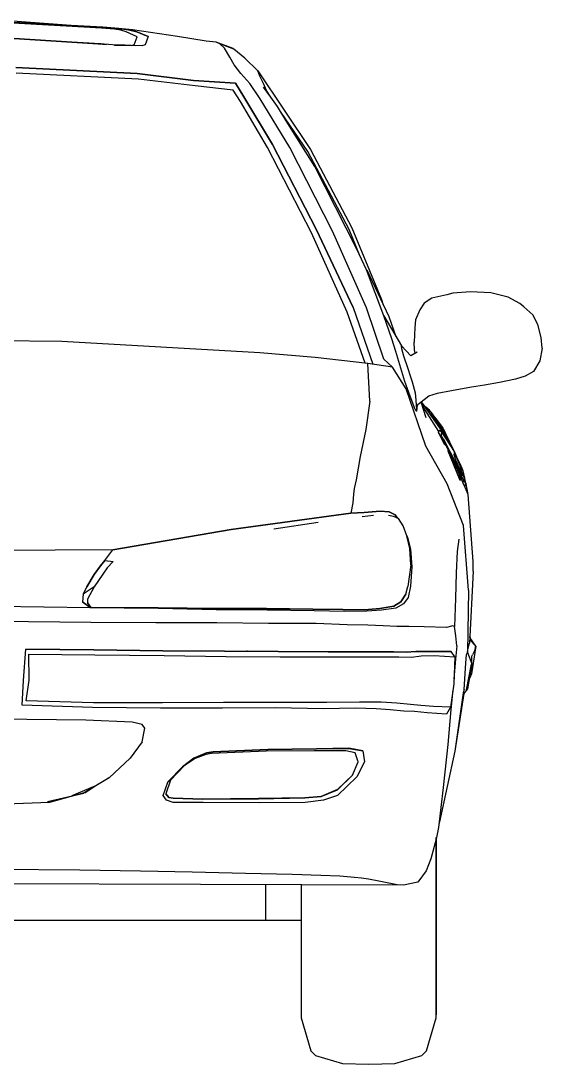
# Model space of a CAD drawing. Header units: centimetres. Extents: x 2875 to 772479, y 1169 to 447767.
# Drawn here: x 3800.3 to 3864.9, y 1299.3 to 1428.8 of the extents above; entities that cross this region are included whole.
import ezdxf

# ---------------------------------------------------------------- set-up
doc = ezdxf.new("R2010")
doc.units = ezdxf.units.CM

# ---------------------------------------------------------------- blocks, each defined once
blk = doc.blocks.new('3-PEUGOT')
at = {"linetype": 'Continuous'}
for p, q in [((-1.6464, 1.4611), (-1.7631, 1.4675)), ((-1.6447, 1.4622), (-1.763, 1.4687)), ((-1.763, 1.4687), (-1.6447, 1.4622)), ((-1.6784, 1.4641), (-1.7619, 1.4701)), ((-1.6302, 1.4599), (-1.6464, 1.4611)), ((-1.6249, 1.4607), (-1.6447, 1.4622)), ((-1.6447, 1.4622), (-1.6249, 1.4607)), ((-1.6222, 1.4586), (-1.6302, 1.4599)), ((-1.6079, 1.4589), (-1.6249, 1.4607)), ((-1.6127, 1.459), (-1.6249, 1.4607)), ((-1.6249, 1.4607), (-1.6127, 1.459)), ((-1.6157, 1.4564), (-1.6222, 1.4586)), ((-1.6156, 1.4594), (-1.616, 1.4595)), ((-1.6021, 1.4505), (-1.6157, 1.4564)), ((-1.6022, 1.4565), (-1.6127, 1.459)), ((-1.6127, 1.459), (-1.6022, 1.4565)), ((-1.5517, 1.4508), (-1.6079, 1.4589)), ((-1.5884, 1.4506), (-1.6022, 1.4565)), ((-1.6022, 1.4565), (-1.5884, 1.4506)), ((-1.5164, 1.4448), (-1.5517, 1.4508)), ((-1.6502, 1.4418), (-1.7611, 1.4485)), ((-1.7611, 1.4485), (-1.6502, 1.4417)), ((-1.6478, 1.4415), (-1.7601, 1.4483)), ((-1.6472, 1.4415), (-1.6502, 1.4418)), ((-1.6502, 1.4417), (-1.6399, 1.4409)), ((-1.6272, 1.4399), (-1.6478, 1.4415)), ((-1.6191, 1.4399), (-1.6303, 1.4401)), ((-1.6299, 1.4401), (-1.6191, 1.4399)), ((-1.6099, 1.4396), (-1.6272, 1.4399)), ((-1.6172, 1.4398), (-1.6191, 1.4399)), ((-1.6191, 1.4399), (-1.6034, 1.4394)), ((-1.596, 1.4392), (-1.6099, 1.4396)), ((-1.6058, 1.4403), (-1.6085, 1.4395)), ((-1.6084, 1.4395), (-1.6058, 1.4402)), ((-1.6058, 1.4402), (-1.6021, 1.4505)), ((-1.6021, 1.4505), (-1.6021, 1.4505)), ((-1.5921, 1.4402), (-1.596, 1.4392)), ((-1.5884, 1.4506), (-1.5921, 1.4402)), ((-1.5038, 1.4439), (-1.5164, 1.4448)), ((-1.4992, 1.4418), (-1.5038, 1.4439)), ((-1.483, 1.436), (-1.5038, 1.4439)), ((-1.4819, 1.4352), (-1.4992, 1.4418)), ((-1.4937, 1.4363), (-1.4992, 1.4418)), ((-1.487, 1.425), (-1.4937, 1.4363)), ((-1.4817, 1.4157), (-1.487, 1.425)), ((-1.4819, 1.4352), (-1.483, 1.436)), ((-1.4684, 1.424), (-1.4819, 1.4352)), ((-1.6021, 1.4049), (-1.7525, 1.4122)), ((-1.7525, 1.4122), (-1.6021, 1.4049)), ((-1.4732, 1.4046), (-1.4817, 1.4157)), ((-1.4522, 1.4081), (-1.4684, 1.424)), ((-1.4666, 1.4223), (-1.4684, 1.424)), ((-1.4663, 1.4219), (-1.4666, 1.4223)), ((-1.6004, 1.3979), (-1.7521, 1.4053)), ((-1.532, 1.3962), (-1.6021, 1.4049)), ((-1.6021, 1.4049), (-1.532, 1.3962)), ((-1.4621, 1.3924), (-1.4732, 1.4046)), ((-1.4497, 1.4015), (-1.4522, 1.4081)), ((-1.4522, 1.4081), (-1.3867, 1.3106)), ((-1.4454, 1.3923), (-1.4497, 1.4015)), ((-1.5299, 1.3894), (-1.6004, 1.3979)), ((-1.4798, 1.3926), (-1.532, 1.3962)), ((-1.532, 1.3962), (-1.4798, 1.3926)), ((-1.4828, 1.3842), (-1.5299, 1.3894)), ((-1.5011, 1.3941), (-1.5011, 1.3941)), ((-1.4922, 1.3934), (-1.4922, 1.3935)), ((-1.4922, 1.3934), (-1.4922, 1.3935)), ((-1.4696, 1.3758), (-1.4798, 1.3926)), ((-1.4798, 1.3926), (-1.4696, 1.3758)), ((-1.4495, 1.3733), (-1.4621, 1.3924)), ((-1.4413, 1.3838), (-1.4454, 1.3923)), ((-1.436, 1.3754), (-1.4453, 1.3877)), ((-1.4739, 1.3701), (-1.4828, 1.3842)), ((-1.4339, 1.3167), (-1.4696, 1.3758)), ((-1.4696, 1.3758), (-1.4339, 1.3167)), ((-1.4495, 1.3733), (-1.4495, 1.3733)), ((-1.4127, 1.3129), (-1.4495, 1.3733)), ((-1.4368, 1.3765), (-1.4413, 1.3838)), ((-1.4279, 1.3639), (-1.436, 1.3754)), ((-1.4403, 1.3129), (-1.4739, 1.3701)), ((-1.4172, 1.3462), (-1.4279, 1.3639)), ((-1.3903, 1.3078), (-1.4232, 1.3562)), ((-1.3815, 1.2894), (-1.4172, 1.3462)), ((-1.3858, 1.207), (-1.4403, 1.3129)), ((-1.3798, 1.2115), (-1.4339, 1.3167)), ((-1.4339, 1.3167), (-1.3798, 1.2115)), ((-1.3595, 1.2091), (-1.4127, 1.3129)), ((-1.3867, 1.3106), (-1.3354, 1.2134)), ((-1.339, 1.2112), (-1.3903, 1.3078)), ((-1.3297, 1.1875), (-1.3815, 1.2894)), ((-1.3416, 1.1083), (-1.3858, 1.207)), ((-1.3338, 1.1144), (-1.3798, 1.2115)), ((-1.3798, 1.2115), (-1.3338, 1.1144)), ((-1.3176, 1.1137), (-1.3595, 1.2091)), ((-1.3251, 1.1777), (-1.339, 1.2112)), ((-1.3354, 1.2134), (-1.2987, 1.1244)), ((-1.3173, 1.1611), (-1.3297, 1.1875)), ((-1.296, 1.1039), (-1.3173, 1.1611)), ((-1.3172, 1.161), (-1.2898, 1.1033)), ((-1.2176, 1.1302), (-1.2362, 1.1258)), ((-1.2101, 1.1322), (-1.2176, 1.1302)), ((-1.1882, 1.1338), (-1.2101, 1.1322)), ((-1.163, 1.1324), (-1.1882, 1.1338)), ((-1.1418, 1.1271), (-1.163, 1.1324)), ((-1.1271, 1.1194), (-1.1418, 1.1271)), ((-1.3338, 1.1144), (-1.3338, 1.1144)), ((-1.3338, 1.1144), (-1.3097, 1.044)), ((-1.2987, 1.1244), (-1.2967, 1.1178)), ((-1.2457, 1.1198), (-1.2514, 1.1113)), ((-1.2362, 1.1258), (-1.2457, 1.1198)), ((-1.122, 1.1152), (-1.1271, 1.1194)), ((-1.1111, 1.1052), (-1.122, 1.1152)), ((-1.319, 1.0453), (-1.3416, 1.1083)), ((-1.2961, 1.0501), (-1.3176, 1.1137)), ((-1.286, 1.0752), (-1.296, 1.1039)), ((-1.296, 1.1038), (-1.274, 1.0665)), ((-1.2898, 1.1033), (-1.2809, 1.0782)), ((-1.2514, 1.1113), (-1.2566, 1.0991)), ((-1.1048, 1.093), (-1.1111, 1.1052)), ((-1.2575, 1.0895), (-1.2582, 1.0712)), ((-1.2566, 1.0991), (-1.2575, 1.0895)), ((-1.1006, 1.077), (-1.1048, 1.093)), ((-1.6955, 1.0721), (-1.9816, 1.0753)), ((-1.2809, 1.0596), (-1.286, 1.0752)), ((-1.0995, 1.064), (-1.1006, 1.077)), ((-1.4498, 1.058), (-1.6955, 1.0721)), ((-1.2623, 1.0542), (-1.274, 1.0665)), ((-1.274, 1.0664), (-1.274, 1.0665)), ((-1.2734, 1.0631), (-1.274, 1.0665)), ((-1.271, 1.0537), (-1.2734, 1.0631)), ((-1.2734, 1.0631), (-1.2734, 1.0631)), ((-1.2578, 1.0616), (-1.2582, 1.0712)), ((-1.0995, 1.064), (-1.1023, 1.0482)), ((-1.3811, 1.0522), (-1.4498, 1.058)), ((-1.3158, 1.0449), (-1.3811, 1.0522)), ((-1.2853, 1.0403), (-1.2961, 1.0501)), ((-1.2749, 1.039), (-1.2809, 1.0596)), ((-1.266, 1.0392), (-1.271, 1.0537)), ((-1.271, 1.0537), (-1.271, 1.0537)), ((-1.2546, 1.0589), (-1.2623, 1.0542)), ((-1.257, 1.0574), (-1.2578, 1.0616)), ((-1.2853, 1.0403), (-1.3158, 1.0449)), ((-1.3131, 0.9981), (-1.3158, 1.0449)), ((-1.3097, 1.044), (-1.3097, 1.044)), ((-1.2681, 1.0135), (-1.2853, 1.0403)), ((-1.2699, 1.0226), (-1.2749, 1.039)), ((-1.2623, 1.028), (-1.266, 1.0392)), ((-1.266, 1.0392), (-1.266, 1.0392)), ((-1.1023, 1.0482), (-1.1101, 1.035)), ((-1.2603, 1.0214), (-1.2623, 1.028)), ((-1.2623, 1.028), (-1.2623, 1.028)), ((-1.1327, 1.0253), (-1.1524, 1.021)), ((-1.1206, 1.0292), (-1.1327, 1.0253)), ((-1.1101, 1.035), (-1.1206, 1.0292)), ((-1.2631, 1.0042), (-1.2699, 1.0226)), ((-1.2681, 1.0135), (-1.2681, 1.0135)), ((-1.2438, 0.942), (-1.2681, 1.0135)), ((-1.2568, 1.008), (-1.2603, 1.0214)), ((-1.2603, 1.0214), (-1.2603, 1.0214)), ((-1.212, 1.011), (-1.2298, 1.0077)), ((-1.187, 1.0155), (-1.212, 1.011)), ((-1.1711, 1.0178), (-1.187, 1.0155)), ((-1.1524, 1.021), (-1.1711, 1.0178)), ((-1.3131, 0.9981), (-1.3182, 0.963)), ((-1.2575, 0.9889), (-1.2631, 1.0042)), ((-1.2561, 1.0041), (-1.2568, 1.008)), ((-1.2568, 1.008), (-1.2568, 1.008)), ((-1.2552, 0.9936), (-1.2561, 1.0041)), ((-1.2561, 1.0041), (-1.2561, 1.0041)), ((-1.2401, 1.0044), (-1.2552, 0.9924)), ((-1.2298, 1.0077), (-1.2405, 1.0041)), ((-1.2559, 0.9854), (-1.2575, 0.9889)), ((-1.2549, 0.9854), (-1.2559, 0.9854)), ((-1.2552, 0.9936), (-1.2552, 0.9935)), ((-1.255, 0.9878), (-1.2552, 0.9935)), ((-1.2548, 0.9894), (-1.255, 0.9878)), ((-1.2549, 0.9854), (-1.255, 0.9878)), ((-1.2547, 0.9928), (-1.2548, 0.9894)), ((-1.2433, 0.9773), (-1.2495, 0.9969)), ((-1.2216, 0.958), (-1.2493, 0.9971)), ((-1.2297, 0.9712), (-1.2492, 0.9971)), ((-1.2278, 0.9604), (-1.248, 0.9921)), ((-1.2434, 0.9903), (-1.2452, 0.9918)), ((-1.2417, 0.9889), (-1.2449, 0.9914)), ((-1.2407, 0.9882), (-1.2446, 0.991)), ((-1.2433, 0.9896), (-1.2444, 0.9908)), ((-1.2433, 0.9896), (-1.2443, 0.9907)), ((-1.2423, 0.9884), (-1.2433, 0.9896)), ((-1.2433, 0.9896), (-1.2426, 0.9883)), ((-1.2423, 0.9884), (-1.2433, 0.9896)), ((-1.2407, 0.9858), (-1.2423, 0.9884)), ((-1.2406, 0.9858), (-1.2423, 0.9884)), ((-1.2392, 0.9869), (-1.2407, 0.9882)), ((-1.2387, 0.9831), (-1.2406, 0.9858)), ((-1.2374, 0.9845), (-1.2392, 0.9869)), ((-1.2382, 0.9852), (-1.2392, 0.9869)), ((-1.2368, 0.9839), (-1.2382, 0.9852)), ((-1.2218, 0.9632), (-1.2368, 0.9839)), ((-1.2333, 0.9787), (-1.2368, 0.9839)), ((-1.2278, 0.9703), (-1.2333, 0.9787)), ((-1.2229, 0.9653), (-1.232, 0.9773)), ((-1.3182, 0.963), (-1.3252, 0.9295)), ((-1.3182, 0.963), (-1.3182, 0.963)), ((-1.2216, 0.958), (-1.2297, 0.9712)), ((-1.2277, 0.9607), (-1.2279, 0.959)), ((-1.2279, 0.959), (-1.2279, 0.959)), ((-1.2201, 0.9437), (-1.2279, 0.959)), ((-1.2271, 0.9577), (-1.2279, 0.959)), ((-1.2271, 0.9578), (-1.2279, 0.959)), ((-1.2224, 0.9616), (-1.2278, 0.9703)), ((-1.2273, 0.9617), (-1.2277, 0.9607)), ((-1.227, 0.962), (-1.2273, 0.9617)), ((-1.2236, 0.9588), (-1.227, 0.962)), ((-1.2242, 0.9589), (-1.2245, 0.9579)), ((-1.2236, 0.9588), (-1.2242, 0.9589)), ((-1.2223, 0.9571), (-1.2236, 0.9588)), ((-1.2221, 0.964), (-1.2229, 0.9653)), ((-1.2208, 0.9584), (-1.2224, 0.9616)), ((-1.2218, 0.9632), (-1.2221, 0.964)), ((-1.2206, 0.961), (-1.2218, 0.9632)), ((-1.2188, 0.9575), (-1.2206, 0.961)), ((-1.2261, 0.9558), (-1.2271, 0.9578)), ((-1.2261, 0.9558), (-1.2271, 0.9577)), ((-1.2259, 0.9553), (-1.2261, 0.9558)), ((-1.2236, 0.9511), (-1.2261, 0.9558)), ((-1.2236, 0.9511), (-1.2261, 0.9558)), ((-1.2245, 0.9558), (-1.2245, 0.9579)), ((-1.2244, 0.9548), (-1.2245, 0.9558)), ((-1.2234, 0.9535), (-1.2244, 0.9548)), ((-1.219, 0.9433), (-1.2236, 0.9511)), ((-1.219, 0.9433), (-1.2236, 0.9511)), ((-1.2206, 0.949), (-1.2234, 0.9535)), ((-1.2189, 0.9522), (-1.2223, 0.9571)), ((-1.2191, 0.9525), (-1.2216, 0.958)), ((-1.2131, 0.9439), (-1.2208, 0.9584)), ((-1.2168, 0.9415), (-1.2206, 0.949)), ((-1.2084, 0.9356), (-1.2189, 0.9522)), ((-1.2141, 0.947), (-1.2188, 0.9575)), ((-1.2102, 0.9396), (-1.2141, 0.947)), ((-1.2438, 0.942), (-1.2438, 0.942)), ((-1.2172, 0.8954), (-1.2438, 0.942)), ((-1.219, 0.9433), (-1.2195, 0.9441)), ((-1.212, 0.9294), (-1.219, 0.9433)), ((-1.212, 0.9294), (-1.219, 0.9433)), ((-1.2107, 0.9298), (-1.2168, 0.9415)), ((-1.2167, 0.9386), (-1.2167, 0.9387)), ((-1.216, 0.9359), (-1.2162, 0.9366)), ((-1.2013, 0.8997), (-1.216, 0.9359)), ((-1.2134, 0.9305), (-1.2155, 0.9345)), ((-1.2112, 0.94), (-1.2131, 0.9439)), ((-1.2088, 0.9364), (-1.2102, 0.9396)), ((-1.2094, 0.9379), (-1.2102, 0.9396)), ((-1.2091, 0.9369), (-1.2094, 0.9379)), ((-1.2082, 0.9332), (-1.2086, 0.932)), ((-1.2052, 0.9285), (-1.2084, 0.9356)), ((-1.2063, 0.9293), (-1.2083, 0.9353)), ((-1.2082, 0.9332), (-1.2083, 0.9353)), ((-1.3252, 0.9295), (-1.3303, 0.9005)), ((-1.2144, 0.9324), (-1.2146, 0.9323)), ((-1.2118, 0.929), (-1.212, 0.9294)), ((-1.2014, 0.9059), (-1.212, 0.9294)), ((-1.2014, 0.906), (-1.212, 0.9294)), ((-1.2014, 0.9091), (-1.2107, 0.9298)), ((-1.2085, 0.9314), (-1.2086, 0.932)), ((-1.2014, 0.9091), (-1.2085, 0.9314)), ((-1.2011, 0.9177), (-1.2063, 0.9293)), ((-1.2025, 0.9153), (-1.2059, 0.9232)), ((-1.2043, 0.9263), (-1.2052, 0.9285)), ((-1.2044, 0.9266), (-1.2052, 0.9285)), ((-1.2044, 0.9266), (-1.205, 0.928)), ((-1.2008, 0.9192), (-1.2044, 0.9266)), ((-1.2008, 0.9192), (-1.2044, 0.9266)), ((-1.2011, 0.9197), (-1.2043, 0.9263)), ((-1.198, 0.9116), (-1.2011, 0.9197)), ((-1.1985, 0.9059), (-1.2025, 0.9153)), ((-1.2014, 0.9091), (-1.2014, 0.9092)), ((-1.1976, 0.9011), (-1.2014, 0.9091)), ((-1.199, 0.9093), (-1.2011, 0.9177)), ((-1.1978, 0.9122), (-1.2008, 0.9192)), ((-1.1976, 0.9073), (-1.199, 0.9093)), ((-1.1971, 0.9093), (-1.198, 0.9116)), ((-1.1965, 0.9078), (-1.1978, 0.9122)), ((-1.1971, 0.9093), (-1.1978, 0.9122)), ((-1.1978, 0.9121), (-1.1978, 0.9122)), ((-1.1976, 0.9073), (-1.1978, 0.906)), ((-1.1952, 0.9005), (-1.1976, 0.9073)), ((-1.1953, 0.9028), (-1.1965, 0.9078)), ((-1.3303, 0.9005), (-1.3328, 0.8897)), ((-1.3303, 0.9005), (-1.3303, 0.9005)), ((-1.1971, 0.8437), (-1.2172, 0.8954)), ((-1.2014, 0.9059), (-1.2039, 0.9062)), ((-1.2011, 0.9024), (-1.2026, 0.9061)), ((-1.2005, 0.9036), (-1.2015, 0.906)), ((-1.1976, 0.8963), (-1.2014, 0.906)), ((-1.2011, 0.9024), (-1.2013, 0.8997)), ((-1.1981, 0.9055), (-1.1985, 0.9059)), ((-1.1978, 0.906), (-1.1981, 0.9055)), ((-1.1981, 0.9055), (-1.1981, 0.9055)), ((-1.1981, 0.9055), (-1.1981, 0.9055)), ((-1.1961, 0.8975), (-1.1976, 0.9011)), ((-1.1976, 0.8963), (-1.1976, 0.8963)), ((-1.1961, 0.8934), (-1.1976, 0.8963)), ((-1.1961, 0.8934), (-1.1976, 0.8963)), ((-1.1914, 0.8822), (-1.1964, 0.8939)), ((-1.1958, 0.898), (-1.1961, 0.8975)), ((-1.1961, 0.8975), (-1.1961, 0.8975)), ((-1.1961, 0.8975), (-1.1961, 0.8975)), ((-1.1953, 0.8984), (-1.1958, 0.898)), ((-1.1952, 0.9005), (-1.1953, 0.9028)), ((-1.1946, 0.8956), (-1.1953, 0.9028)), ((-1.1951, 0.8993), (-1.1953, 0.8984)), ((-1.1951, 0.8993), (-1.1952, 0.9005)), ((-1.1946, 0.8956), (-1.1951, 0.8993)), ((-1.1936, 0.8952), (-1.1949, 0.8985)), ((-1.1936, 0.8952), (-1.1949, 0.8981)), ((-1.1946, 0.8956), (-1.1949, 0.894)), ((-1.1949, 0.894), (-1.1949, 0.894)), ((-1.1949, 0.894), (-1.1949, 0.8929)), ((-1.1914, 0.8822), (-1.1936, 0.8952)), ((-1.3337, 0.8825), (-1.3345, 0.8719)), ((-1.3328, 0.8897), (-1.3337, 0.8825)), ((-1.1954, 0.8923), (-1.1961, 0.8934)), ((-1.1954, 0.8923), (-1.1961, 0.8934)), ((-1.1949, 0.8929), (-1.1954, 0.8923)), ((-1.1949, 0.8929), (-1.1954, 0.8923)), ((-1.1949, 0.8929), (-1.1949, 0.8929)), ((-1.1852, 0.7988), (-1.1914, 0.8822)), ((-1.3345, 0.8719), (-1.3367, 0.8591)), ((-1.3367, 0.8591), (-1.4854, 0.8386)), ((-1.4854, 0.8386), (-1.3367, 0.859)), ((-1.3205, 0.8597), (-1.3367, 0.8591)), ((-1.3367, 0.859), (-1.3205, 0.8597)), ((-1.3087, 0.8562), (-1.3229, 0.8546)), ((-1.3003, 0.8616), (-1.3205, 0.8597)), ((-1.3205, 0.8597), (-1.3003, 0.8616)), ((-1.2891, 0.8606), (-1.3003, 0.8616)), ((-1.3003, 0.8616), (-1.2891, 0.8606)), ((-1.2838, 0.8547), (-1.2901, 0.856)), ((-1.2817, 0.8569), (-1.2891, 0.8606)), ((-1.2891, 0.8606), (-1.2817, 0.8569)), ((-1.2789, 0.8529), (-1.2817, 0.8569)), ((-1.2817, 0.8569), (-1.279, 0.8529)), ((-1.3773, 0.8474), (-1.4325, 0.8393)), ((-1.3867, 0.8521), (-1.3867, 0.8522)), ((-1.2779, 0.8524), (-1.2838, 0.8547)), ((-1.2719, 0.8432), (-1.2779, 0.8524)), ((-1.2673, 0.8308), (-1.2719, 0.8432)), ((-1.1909, 0.7633), (-1.1971, 0.8437)), ((-1.4854, 0.8386), (-1.6323, 0.8135)), ((-1.6323, 0.8134), (-1.4854, 0.8386)), ((-1.5054, 0.8351), (-1.5055, 0.8351)), ((-1.2673, 0.8308), (-1.2674, 0.831)), ((-1.2673, 0.8308), (-1.2667, 0.8293)), ((-1.2637, 0.8149), (-1.2673, 0.8308)), ((-1.2667, 0.8293), (-1.2667, 0.8293)), ((-1.2667, 0.8293), (-1.2628, 0.8144)), ((-1.2029, 0.8266), (-1.2048, 0.8113)), ((-1.6323, 0.8135), (-1.806, 0.8123)), ((-1.6323, 0.8134), (-1.806, 0.8123)), ((-1.6421, 0.8), (-1.6323, 0.8134)), ((-1.2624, 0.7947), (-1.2637, 0.8149)), ((-1.2628, 0.8144), (-1.2628, 0.8145)), ((-1.2628, 0.8144), (-1.2611, 0.7925)), ((-1.2048, 0.8113), (-1.2061, 0.7847)), ((-1.639, 0.791), (-1.6555, 0.7677)), ((-1.6475, 0.7935), (-1.6551, 0.783)), ((-1.6551, 0.7829), (-1.6475, 0.7935)), ((-1.6421, 0.8), (-1.6475, 0.7935)), ((-1.6475, 0.7935), (-1.6421, 0.8)), ((-1.6421, 0.8), (-1.6421, 0.8)), ((-1.6421, 0.8), (-1.6317, 0.7989)), ((-1.6317, 0.799), (-1.639, 0.791)), ((-1.2624, 0.7947), (-1.2661, 0.7679)), ((-1.2611, 0.7925), (-1.263, 0.7683)), ((-1.2611, 0.7925), (-1.2611, 0.7925)), ((-1.1849, 0.7868), (-1.1852, 0.7988)), ((-1.6551, 0.783), (-1.6645, 0.7675)), ((-1.6645, 0.7675), (-1.6551, 0.7829)), ((-1.2061, 0.7847), (-1.2071, 0.7529)), ((-1.1849, 0.7868), (-1.1895, 0.6977)), ((-1.6555, 0.7677), (-1.6691, 0.7585)), ((-1.6645, 0.7675), (-1.6691, 0.7586)), ((-1.6691, 0.7585), (-1.6645, 0.7675)), ((-1.6555, 0.7677), (-1.6634, 0.7523)), ((-1.2685, 0.7586), (-1.2661, 0.7678)), ((-1.2661, 0.7678), (-1.2661, 0.7679)), ((-1.2661, 0.7678), (-1.2661, 0.7678)), ((-1.263, 0.7683), (-1.2657, 0.7543)), ((-1.263, 0.7684), (-1.263, 0.7683)), ((-1.6691, 0.7586), (-1.6696, 0.7487)), ((-1.6634, 0.7523), (-1.6636, 0.7475)), ((-1.2748, 0.7487), (-1.2685, 0.7586)), ((-1.2685, 0.7586), (-1.2748, 0.7487)), ((-1.2657, 0.7543), (-1.2713, 0.7464)), ((-1.2657, 0.7543), (-1.2713, 0.7464)), ((-1.2071, 0.7529), (-1.2083, 0.7183)), ((-1.1909, 0.7633), (-1.1922, 0.686)), ((-1.6602, 0.7416), (-1.8093, 0.7433)), ((-1.6602, 0.7416), (-1.6696, 0.7487)), ((-1.6696, 0.7487), (-1.6696, 0.7487)), ((-1.6603, 0.7416), (-1.6696, 0.7486)), ((-1.6636, 0.7475), (-1.6636, 0.7475)), ((-1.6636, 0.7475), (-1.6595, 0.7419)), ((-1.6595, 0.7419), (-1.6636, 0.7475)), ((-1.5757, 0.7406), (-1.6602, 0.7416)), ((-1.5757, 0.7405), (-1.6602, 0.7416)), ((-1.6595, 0.7419), (-1.5758, 0.7413)), ((-1.5758, 0.7413), (-1.6595, 0.7419)), ((-1.5758, 0.7413), (-1.504, 0.7406)), ((-1.504, 0.7406), (-1.5758, 0.7413)), ((-1.5039, 0.7392), (-1.5757, 0.7406)), ((-1.5039, 0.7391), (-1.5757, 0.7405)), ((-1.504, 0.7406), (-1.4413, 0.7403)), ((-1.4413, 0.7404), (-1.504, 0.7406)), ((-1.4407, 0.7384), (-1.5039, 0.7392)), ((-1.4407, 0.7384), (-1.5039, 0.7391)), ((-1.4423, 0.7404), (-1.4423, 0.7403)), ((-1.4423, 0.7403), (-1.4423, 0.7403)), ((-1.384, 0.7399), (-1.4413, 0.7404)), ((-1.4413, 0.7403), (-1.384, 0.7398)), ((-1.3824, 0.7377), (-1.4407, 0.7384)), ((-1.3824, 0.7376), (-1.4407, 0.7384)), ((-1.3466, 0.7392), (-1.384, 0.7399)), ((-1.384, 0.7398), (-1.3466, 0.7392)), ((-1.3466, 0.7392), (-1.3197, 0.7391)), ((-1.3197, 0.7391), (-1.3466, 0.7392)), ((-1.301, 0.7405), (-1.3197, 0.7391)), ((-1.3197, 0.7391), (-1.301, 0.7404)), ((-1.2987, 0.7384), (-1.3171, 0.7373)), ((-1.2987, 0.7384), (-1.3171, 0.7373)), ((-1.2835, 0.7437), (-1.301, 0.7405)), ((-1.301, 0.7404), (-1.2835, 0.7436)), ((-1.2811, 0.741), (-1.2987, 0.7384)), ((-1.2811, 0.741), (-1.2987, 0.7384)), ((-1.2835, 0.7436), (-1.2748, 0.7487)), ((-1.2748, 0.7487), (-1.2835, 0.7437)), ((-1.2713, 0.7464), (-1.2811, 0.741)), ((-1.2713, 0.7464), (-1.2811, 0.741)), ((-1.3441, 0.737), (-1.3824, 0.7377)), ((-1.3441, 0.737), (-1.3824, 0.7376)), ((-1.3171, 0.7373), (-1.3441, 0.737)), ((-1.3171, 0.7373), (-1.3441, 0.737)), ((-1.6594, 0.7233), (-1.8089, 0.7248)), ((-1.5786, 0.723), (-1.6594, 0.7233)), ((-1.5033, 0.7229), (-1.5786, 0.723)), ((-1.5033, 0.7229), (-1.5033, 0.7229)), ((-1.439, 0.7221), (-1.5033, 0.7229)), ((-1.3799, 0.7218), (-1.439, 0.7221)), ((-1.3412, 0.7204), (-1.3799, 0.7218)), ((-1.3159, 0.7199), (-1.3412, 0.7204)), ((-1.2966, 0.7192), (-1.3159, 0.7199)), ((-1.2799, 0.7182), (-1.2966, 0.7192)), ((-1.2647, 0.7183), (-1.2799, 0.7182)), ((-1.2459, 0.7177), (-1.2647, 0.7183)), ((-1.2183, 0.7172), (-1.2459, 0.7177)), ((-1.2103, 0.7191), (-1.2183, 0.7172)), ((-1.2183, 0.7172), (-1.2183, 0.7172)), ((-1.2083, 0.7183), (-1.2103, 0.7191)), ((-1.2065, 0.7066), (-1.2083, 0.7183)), ((-1.2054, 0.6941), (-1.2065, 0.7066)), ((-1.1893, 0.7017), (-1.1817, 0.694)), ((-1.1817, 0.694), (-1.1892, 0.7047)), ((-1.1884, 0.7038), (-1.1891, 0.7057)), ((-1.1884, 0.7038), (-1.1891, 0.7051)), ((-1.1881, 0.7031), (-1.1884, 0.7038)), ((-1.7429, 0.6512), (-1.7402, 0.69)), ((-1.6556, 0.6891), (-1.7402, 0.6901)), ((-1.7402, 0.6901), (-1.7402, 0.69)), ((-1.7402, 0.69), (-1.6556, 0.6891)), ((-1.5702, 0.6879), (-1.6556, 0.6891)), ((-1.6556, 0.6891), (-1.5702, 0.6879)), ((-1.5858, 0.6881), (-1.5868, 0.6881)), ((-1.4936, 0.6878), (-1.5702, 0.6879)), ((-1.5702, 0.6879), (-1.4936, 0.6877)), ((-1.4271, 0.6874), (-1.4936, 0.6878)), ((-1.4936, 0.6877), (-1.4271, 0.6874)), ((-1.4652, 0.6876), (-1.4657, 0.6876)), ((-1.4423, 0.6875), (-1.4423, 0.6875)), ((-1.3648, 0.6868), (-1.4271, 0.6874)), ((-1.4271, 0.6874), (-1.3648, 0.6868)), ((-1.3255, 0.6867), (-1.3648, 0.6868)), ((-1.3648, 0.6868), (-1.3255, 0.6867)), ((-1.3016, 0.6868), (-1.3255, 0.6867)), ((-1.3255, 0.6867), (-1.3016, 0.6867)), ((-1.2837, 0.6868), (-1.3016, 0.6868)), ((-1.3016, 0.6867), (-1.2837, 0.6867)), ((-1.2682, 0.6865), (-1.2837, 0.6868)), ((-1.2837, 0.6867), (-1.2682, 0.6865)), ((-1.2563, 0.6873), (-1.2682, 0.6865)), ((-1.2682, 0.6865), (-1.2563, 0.6872)), ((-1.24, 0.6872), (-1.2563, 0.6873)), ((-1.2563, 0.6872), (-1.24, 0.6871)), ((-1.2124, 0.6874), (-1.24, 0.6872)), ((-1.24, 0.6871), (-1.2124, 0.6874)), ((-1.2124, 0.6873), (-1.2124, 0.6874)), ((-1.208, 0.6806), (-1.2124, 0.6874)), ((-1.2054, 0.6941), (-1.2069, 0.6777)), ((-1.1922, 0.686), (-1.1913, 0.6918)), ((-1.1913, 0.6918), (-1.1914, 0.6918)), ((-1.1913, 0.6918), (-1.1895, 0.6977)), ((-1.1895, 0.6977), (-1.1895, 0.6977)), ((-1.1817, 0.694), (-1.1873, 0.6597)), ((-1.1834, 0.688), (-1.1859, 0.683)), ((-1.1821, 0.6925), (-1.1834, 0.688)), ((-1.1821, 0.6925), (-1.1817, 0.694)), ((-1.7365, 0.6838), (-1.6545, 0.6832)), ((-1.7358, 0.6515), (-1.7365, 0.6838)), ((-1.6545, 0.6832), (-1.5685, 0.6823)), ((-1.5685, 0.6823), (-1.4917, 0.6812)), ((-1.4917, 0.6812), (-1.4247, 0.6804)), ((-1.4247, 0.6804), (-1.362, 0.6805)), ((-1.362, 0.6805), (-1.3221, 0.6804)), ((-1.3221, 0.6804), (-1.2965, 0.6807)), ((-1.2965, 0.6807), (-1.2774, 0.6804)), ((-1.2774, 0.6804), (-1.2614, 0.6802)), ((-1.2614, 0.6802), (-1.2494, 0.6818)), ((-1.2494, 0.6818), (-1.2334, 0.6824)), ((-1.2334, 0.6824), (-1.208, 0.6806)), ((-1.208, 0.6806), (-1.2092, 0.6472)), ((-1.2069, 0.6777), (-1.209, 0.6532)), ((-1.194, 0.6726), (-1.1933, 0.6833)), ((-1.1933, 0.6833), (-1.1922, 0.686)), ((-1.1933, 0.6833), (-1.1933, 0.6833)), ((-1.1922, 0.686), (-1.1922, 0.686)), ((-1.1922, 0.686), (-1.1868, 0.6718)), ((-1.1868, 0.6718), (-1.1866, 0.6815)), ((-1.1866, 0.6815), (-1.1859, 0.683)), ((-1.1963, 0.64), (-1.194, 0.6726)), ((-1.194, 0.6726), (-1.194, 0.6726)), ((-1.1876, 0.6716), (-1.1938, 0.6397)), ((-1.1868, 0.6718), (-1.192, 0.6407)), ((-1.1868, 0.6718), (-1.1876, 0.6716)), ((-1.7447, 0.6205), (-1.7429, 0.6512)), ((-1.7429, 0.6512), (-1.7429, 0.6512)), ((-1.7396, 0.6259), (-1.7358, 0.6515)), ((-1.1873, 0.6597), (-1.1898, 0.6537)), ((-1.2092, 0.6472), (-1.2131, 0.6182)), ((-1.2102, 0.6398), (-1.2128, 0.6151)), ((-1.1973, 0.6357), (-1.2078, 0.5634)), ((-1.1966, 0.6352), (-1.2078, 0.5634)), ((-1.1966, 0.6352), (-1.1974, 0.635)), ((-1.1963, 0.6399), (-1.1973, 0.6357)), ((-1.192, 0.6407), (-1.1966, 0.6352)), ((-1.1963, 0.6401), (-1.1963, 0.64)), ((-1.1963, 0.6399), (-1.1963, 0.64)), ((-1.1938, 0.6397), (-1.192, 0.6407)), ((-1.192, 0.6407), (-1.192, 0.6407)), ((-1.656, 0.6235), (-1.7396, 0.6259)), ((-1.5705, 0.6233), (-1.656, 0.6235)), ((-1.495, 0.6237), (-1.5705, 0.6233)), ((-1.4274, 0.624), (-1.495, 0.6237)), ((-1.3665, 0.6237), (-1.4274, 0.624)), ((-1.3262, 0.6245), (-1.3665, 0.6237)), ((-1.2991, 0.6243), (-1.3262, 0.6245)), ((-1.2799, 0.6229), (-1.2991, 0.6243)), ((-1.263, 0.6213), (-1.2799, 0.6229)), ((-1.6574, 0.6178), (-1.7447, 0.6205)), ((-1.573, 0.6167), (-1.6574, 0.6178)), ((-1.4962, 0.617), (-1.573, 0.6167)), ((-1.4305, 0.6172), (-1.4962, 0.617)), ((-1.3707, 0.6161), (-1.4305, 0.6172)), ((-1.3312, 0.6168), (-1.3707, 0.6161)), ((-1.3054, 0.6159), (-1.3312, 0.6168)), ((-1.2879, 0.6146), (-1.3054, 0.6159)), ((-1.2709, 0.6132), (-1.2879, 0.6146)), ((-1.258, 0.6126), (-1.2709, 0.6132)), ((-1.2498, 0.62), (-1.263, 0.6213)), ((-1.2421, 0.6111), (-1.258, 0.6126)), ((-1.2341, 0.6191), (-1.2498, 0.62)), ((-1.218, 0.6095), (-1.2421, 0.6111)), ((-1.2131, 0.6182), (-1.2341, 0.6191)), ((-1.2131, 0.6182), (-1.218, 0.6095)), ((-1.2128, 0.6151), (-1.2165, 0.5718)), ((-1.6655, 0.6018), (-1.8142, 0.6038)), ((-1.6655, 0.6018), (-1.8142, 0.6038)), ((-1.6081, 0.5996), (-1.6655, 0.6018)), ((-1.6081, 0.5995), (-1.6655, 0.6018)), ((-1.5959, 0.5967), (-1.6081, 0.5996)), ((-1.5959, 0.5966), (-1.6081, 0.5995)), ((-1.5924, 0.592), (-1.5959, 0.5967)), ((-1.5924, 0.592), (-1.5959, 0.5966)), ((-1.5957, 0.5749), (-1.5924, 0.592)), ((-1.5924, 0.592), (-1.5924, 0.592)), ((-1.5957, 0.5749), (-1.6108, 0.5547)), ((-1.2165, 0.5718), (-1.2222, 0.5185)), ((-1.5158, 0.5613), (-1.5317, 0.5549)), ((-1.5317, 0.5548), (-1.5158, 0.5613)), ((-1.5167, 0.5593), (-1.5301, 0.5544)), ((-1.5097, 0.5605), (-1.5167, 0.5593)), ((-1.5075, 0.5628), (-1.5158, 0.5613)), ((-1.5158, 0.5613), (-1.5075, 0.5628)), ((-1.442, 0.5634), (-1.5097, 0.5605)), ((-1.4399, 0.5654), (-1.5075, 0.5628)), ((-1.5075, 0.5628), (-1.4399, 0.5654)), ((-1.4423, 0.5653), (-1.4423, 0.5653)), ((-1.3822, 0.5641), (-1.442, 0.5634)), ((-1.3795, 0.5663), (-1.4399, 0.5654)), ((-1.4399, 0.5654), (-1.3795, 0.5663)), ((-1.3432, 0.5639), (-1.3822, 0.5641)), ((-1.3393, 0.5671), (-1.3795, 0.5663)), ((-1.3795, 0.5663), (-1.3393, 0.567)), ((-1.3314, 0.5615), (-1.3432, 0.5639)), ((-1.3218, 0.5641), (-1.3393, 0.5671)), ((-1.3393, 0.567), (-1.3218, 0.5641)), ((-1.3277, 0.5503), (-1.3314, 0.5615)), ((-1.3314, 0.5615), (-1.3314, 0.5615)), ((-1.3218, 0.5641), (-1.3218, 0.5641)), ((-1.3218, 0.5641), (-1.32, 0.5501)), ((-1.2078, 0.5634), (-1.2268, 0.4759)), ((-1.2078, 0.5634), (-1.2078, 0.5634)), ((-1.6108, 0.5547), (-1.6367, 0.5302)), ((-1.5458, 0.5442), (-1.5639, 0.5253)), ((-1.5639, 0.5252), (-1.5458, 0.5442)), ((-1.5436, 0.5451), (-1.5607, 0.5276)), ((-1.5317, 0.5549), (-1.5458, 0.5442)), ((-1.5458, 0.5442), (-1.5317, 0.5548)), ((-1.5301, 0.5544), (-1.5436, 0.5451)), ((-1.3347, 0.5338), (-1.3277, 0.5503)), ((-1.32, 0.5501), (-1.3295, 0.5318)), ((-1.32, 0.5501), (-1.3295, 0.5318)), ((-1.3277, 0.5503), (-1.3277, 0.5503)), ((-1.3295, 0.5318), (-1.3533, 0.5084)), ((-1.3295, 0.5318), (-1.3533, 0.5084)), ((-1.3532, 0.5156), (-1.3347, 0.5338)), ((-1.3347, 0.5338), (-1.3532, 0.5157)), ((-1.6544, 0.5201), (-1.683, 0.5079)), ((-1.6367, 0.5302), (-1.6676, 0.5116)), ((-1.667, 0.5119), (-1.6508, 0.5224)), ((-1.6388, 0.5302), (-1.6386, 0.5303)), ((-1.6386, 0.5303), (-1.6386, 0.5303)), ((-1.5698, 0.5084), (-1.5639, 0.5252)), ((-1.5607, 0.5276), (-1.5664, 0.5105)), ((-1.5639, 0.5253), (-1.5639, 0.5252)), ((-1.5618, 0.5274), (-1.5618, 0.5274)), ((-1.2222, 0.5185), (-1.2282, 0.4687)), ((-1.7132, 0.5008), (-1.6682, 0.5114)), ((-1.6676, 0.5116), (-1.7106, 0.4998)), ((-1.5655, 0.5026), (-1.5698, 0.5084)), ((-1.5655, 0.5026), (-1.5698, 0.5084)), ((-1.5664, 0.5105), (-1.5628, 0.5059)), ((-1.5628, 0.5059), (-1.5664, 0.5105)), ((-1.5628, 0.5059), (-1.5572, 0.5051)), ((-1.5572, 0.5051), (-1.5628, 0.5059)), ((-1.4514, 0.5045), (-1.3938, 0.5057)), ((-1.3938, 0.5057), (-1.4514, 0.5046)), ((-1.3938, 0.5057), (-1.3737, 0.5073)), ((-1.3737, 0.5073), (-1.3938, 0.5057)), ((-1.3532, 0.5157), (-1.3737, 0.5073)), ((-1.3737, 0.5073), (-1.3532, 0.5156)), ((-1.3533, 0.5084), (-1.3707, 0.5028)), ((-1.3533, 0.5084), (-1.3707, 0.5028)), ((-1.7106, 0.4998), (-1.811, 0.4958)), ((-1.7132, 0.5008), (-1.7132, 0.5008)), ((-1.5572, 0.4999), (-1.5655, 0.5026)), ((-1.5572, 0.4999), (-1.5655, 0.5026)), ((-1.5572, 0.5051), (-1.521, 0.504)), ((-1.521, 0.504), (-1.5572, 0.5051)), ((-1.5202, 0.4998), (-1.5572, 0.4999)), ((-1.5202, 0.4997), (-1.5572, 0.4999)), ((-1.4514, 0.5046), (-1.521, 0.504)), ((-1.521, 0.504), (-1.4514, 0.5045)), ((-1.4503, 0.4994), (-1.5202, 0.4998)), ((-1.4503, 0.4994), (-1.5202, 0.4997)), ((-1.3935, 0.4998), (-1.4503, 0.4994)), ((-1.3935, 0.4998), (-1.4503, 0.4994)), ((-1.4423, 0.5047), (-1.4423, 0.5047)), ((-1.3707, 0.5028), (-1.3935, 0.4998)), ((-1.3707, 0.5028), (-1.3935, 0.4998)), ((-1.2282, 0.4687), (-1.2311, 0.4543)), ((-1.2268, 0.4759), (-1.2278, 0.4726)), ((-1.2311, 0.4543), (-1.2374, 0.4297)), ((-1.2308, 0.4561), (-1.2308, 0.4222)), ((-1.2308, 0.4222), (-1.2308, 0.4561)), ((-1.2374, 0.4297), (-1.2435, 0.4149)), ((-1.6731, 0.4157), (-1.8093, 0.4169)), ((-1.5978, 0.4146), (-1.6731, 0.4157)), ((-1.5338, 0.4133), (-1.5978, 0.4146)), ((-1.5978, 0.4146), (-1.5978, 0.4146)), ((-1.2435, 0.4149), (-1.2539, 0.4007)), ((-1.2308, 0.4222), (-1.2308, 0.3835)), ((-1.2308, 0.3835), (-1.2308, 0.4222)), ((-1.4676, 0.4118), (-1.5338, 0.4133)), ((-1.5338, 0.4133), (-1.5338, 0.4133)), ((-1.4095, 0.4104), (-1.4676, 0.4118)), ((-1.4676, 0.4118), (-1.4676, 0.4118)), ((-1.3742, 0.4092), (-1.4095, 0.4104)), ((-1.3506, 0.4081), (-1.3742, 0.4092)), ((-1.3322, 0.4067), (-1.3506, 0.4081)), ((-1.3237, 0.4057), (-1.3322, 0.4067)), ((-1.315, 0.4044), (-1.3237, 0.4057)), ((-1.302, 0.4019), (-1.315, 0.4044)), ((-1.2794, 0.3977), (-1.302, 0.4019)), ((-1.2713, 0.3973), (-1.9763, 0.3995)), ((-1.4423, 0.3756), (-1.4423, 0.3978)), ((-1.4422, 0.3905), (-1.4422, 0.3978)), ((-1.4422, 0.3756), (-1.4422, 0.3905)), ((-1.3986, 0.3977), (-1.3986, 0.3835)), ((-1.2713, 0.3973), (-1.2794, 0.3977)), ((-1.2539, 0.4007), (-1.2713, 0.3973)), ((-1.4422, 0.3531), (-1.4423, 0.3756)), ((-1.3986, 0.3835), (-1.3986, 0.3473)), ((-1.2308, 0.3835), (-1.2308, 0.3473)), ((-1.2308, 0.3473), (-1.2308, 0.3835)), ((-1.4422, 0.3531), (-1.9816, 0.3531)), ((-1.3986, 0.3531), (-1.4422, 0.3531)), ((-1.3986, 0.3473), (-1.3986, 0.3145)), ((-1.2308, 0.3473), (-1.2308, 0.3145)), ((-1.2308, 0.3145), (-1.2308, 0.3473)), ((-1.3986, 0.3145), (-1.3986, 0.2862)), ((-1.2308, 0.3145), (-1.2308, 0.2862)), ((-1.2308, 0.2862), (-1.2308, 0.3145)), ((-1.3986, 0.2862), (-1.3986, 0.2633)), ((-1.2308, 0.2862), (-1.2308, 0.2633)), ((-1.2308, 0.2633), (-1.2308, 0.2862)), ((-1.3986, 0.2633), (-1.3986, 0.2464)), ((-1.2308, 0.2633), (-1.2308, 0.2464)), ((-1.2308, 0.2464), (-1.2308, 0.2633)), ((-1.3986, 0.2464), (-1.3986, 0.236)), ((-1.2308, 0.2464), (-1.2308, 0.236)), ((-1.2308, 0.236), (-1.2308, 0.2464)), ((-1.3986, 0.236), (-1.3986, 0.2325)), ((-1.2308, 0.2325), (-1.2308, 0.236)), ((-1.3986, 0.2325), (-1.3863, 0.1913)), ((-1.243, 0.1913), (-1.2308, 0.2325)), ((-1.3863, 0.1913), (-1.3806, 0.1856)), ((-1.3806, 0.1856), (-1.3472, 0.1757)), ((-1.2822, 0.1757), (-1.2488, 0.1856)), ((-1.2488, 0.1856), (-1.243, 0.1913)), ((-1.3472, 0.1757), (-1.3147, 0.1749)), ((-1.3147, 0.1749), (-1.2822, 0.1757))]:
    blk.add_line(p, q, dxfattribs=at)

msp = doc.modelspace()

# ---------------------------------------------------------------- block references
at = {"xscale": 100, "yscale": 100, "zscale": 100}
msp.add_blockref('3-PEUGOT', (3974.896, 1281.799), dxfattribs=at)

doc.saveas('drawing.dxf')
